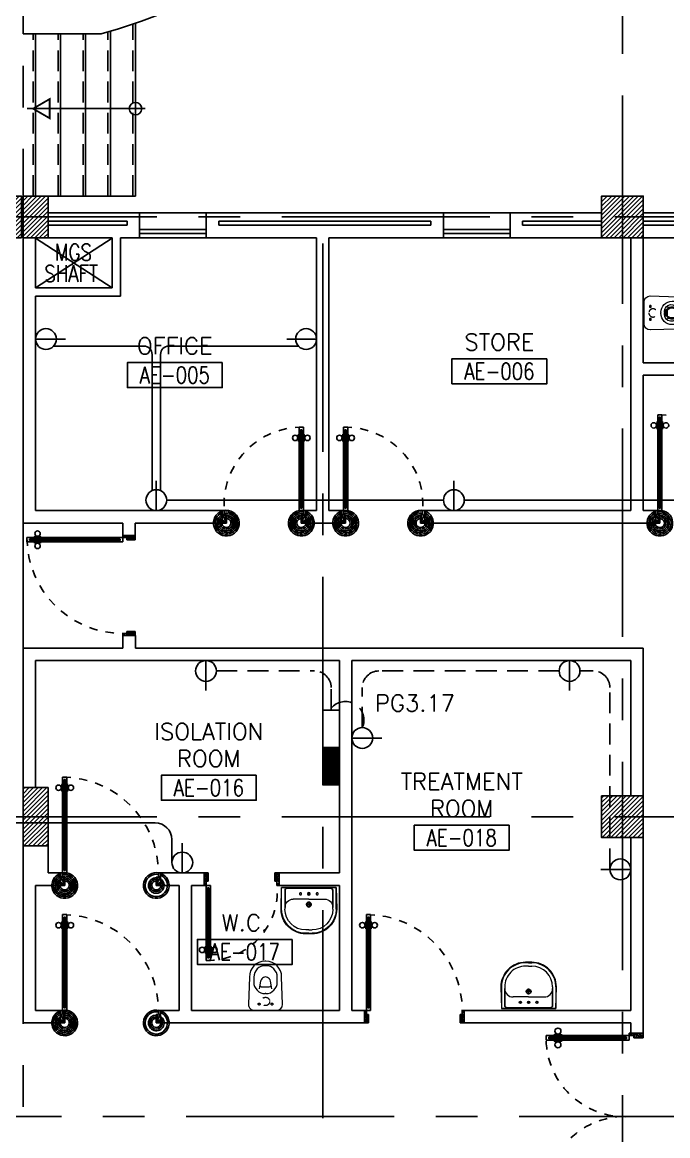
# Model space of a CAD drawing. Extents: x -0.4 to 91.7, y -13.2 to 78.1.
# Drawn here: x 53.23 to 60.99, y 53.54 to 66.91 of the extents above; entities that cross this region are included whole.
import ezdxf
from ezdxf.enums import TextEntityAlignment as Align

# ---------------------------------------------------------------- set-up
doc = ezdxf.new("R2010")
doc.units = 0
doc.header["$MEASUREMENT"] = 0
doc.header["$PDMODE"] = 3
doc.header["$PDSIZE"] = 0.1
for name, pattern in [('CENTERX2', [4, 2.5, -0.5, 0.5, -0.5]), ('DASHED', [0.75, 0.5, -0.25]), ('HIDDEN', [0.375, 0.25, -0.125]), ('HIDDEN2', [0.1875, 0.125, -0.0625])]:
    doc.linetypes.add(name, pattern=pattern)
doc.layers.get('0').update_dxf_attribs({"color": 11, "linetype": 'CONTINUOUS'})
doc.layers.get('DEFPOINTS').update_dxf_attribs({"color": 11, "linetype": 'CONTINUOUS'})
for name, color, linetype in [('AX-DIM', 11, 'CONTINUOUS'), ('AXES', 11, 'CENTERX2'), ('COL', 11, 'CONTINUOUS'), ('CURB', 11, 'CONTINUOUS'), ('DOOR', 11, 'CONTINUOUS'), ('DOOR-DIM', 11, 'CONTINUOUS'), ('E-CLINE', 4, 'CONTINUOUS'), ('E-HLINE', 4, 'HIDDEN'), ('E-SOCKETS', 4, 'CONTINUOUS'), ('E-TEXT', 4, 'CONTINUOUS'), ('FIX', 11, 'CONTINUOUS'), ('HAT', 11, 'CONTINUOUS'), ('INSUL', 11, 'CONTINUOUS'), ('RM-BOX', 11, 'CONTINUOUS'), ('RM-NAME', 11, 'CONTINUOUS'), ('RM-NO', 11, 'CONTINUOUS'), ('SHAFT', 11, 'CONTINUOUS'), ('Step', 11, 'CONTINUOUS'), ('STR', 11, 'CONTINUOUS'), ('WALL', 11, 'CONTINUOUS'), ('WIN', 11, 'CONTINUOUS')]:
    doc.layers.add(name, color=color, linetype=linetype)
doc.styles.add('ROMANS', font='ROMANS.shx', dxfattribs={"width": 0.6})
doc.dimstyles.new('STANDARD in', dxfattribs={"dimtxt": 0.2, "dimasz": 0.1, "dimexe": 0.07, "dimexo": 0.05, "dimgap": 0.1, "dimtad": 1, "dimdec": 0, "dimlfac": 1000, "dimzin": 0, "dimdsep": 46, "dimtxsty": 'ROMANS', "dimblk": 'ARCHTICK', "dimcen": 0.05, "dimdle": 0.05, "dimclrd": 7, "dimclre": 7, "dimclrt": 2, "dimadec": 0, "dimazin": 0, "dimtfac": 1, "dimtdec": 0, "dimtmove": 2, "dimatfit": 3, "dimldrblk": 'ARCHTICK', "dimfxl": 0, "dimtolj": 1, "dimtzin": 0, "dimarcsym": 0})

# ---------------------------------------------------------------- blocks, each defined once
blk = doc.blocks.new('_ARCHTICK')
at = {"color": 0, "linetype": 'ByBlock', "const_width": 0.15}
blk.add_lwpolyline([(-0.5, -0.5), (0.5, 0.5)], dxfattribs=at)
blk = doc.blocks.new('*D137')
at = {"layer": 'AX-DIM', "color": 7, "lineweight": -2}
for p, q in [((10.951, 64.685), (10.951, 76.883)), ((86.267, 75.443), (86.267, 76.883)), ((10.901, 76.813), (86.317, 76.813))]:
    blk.add_line(p, q, dxfattribs=at)
at = {"layer": 'DEFPOINTS', "color": 0}
for p in [(86.267, 76.813), (86.267, 75.393), (10.951, 64.635)]:
    blk.add_point(p, dxfattribs=at)
at = {"layer": 'AX-DIM', "color": 7, "lineweight": -2, "xscale": 0.1, "yscale": 0.1, "zscale": 0.1, "rotation": 180}
blk.add_blockref('_ARCHTICK', (10.951, 76.813), dxfattribs=at)
at = {"layer": 'AX-DIM', "color": 7, "lineweight": -2, "xscale": 0.1, "yscale": 0.1, "zscale": 0.1}
blk.add_blockref('_ARCHTICK', (86.267, 76.813), dxfattribs=at)
at = {"layer": 'AX-DIM', "color": 2, "insert": (48.609, 77.013), "char_height": 0.2, "attachment_point": 5, "style": 'ROMANS'}
blk.add_mtext('\\A1;75316', dxfattribs=at)
blk = doc.blocks.new('A$C24ED45A6')
at = {"layer": 'DOOR', "color": 0, "linetype": 'ByBlock'}
for p, q in [((925, 1100), (925, 1150)), ((925, 1150), (975, 1150)), ((975, 1150), (925, 1150)), ((942, 1100), (925, 1100)), ((942, 1100), (942, 1120)), ((958, 1120), (942, 1120)), ((958, 1100), (958, 1120)), ((975, 1100), (958, 1100)), ((975, 1100), (975, 1150)), ((909, 1055), (909, 990)), ((918, 1055), (909, 1055)), ((918, 990), (909, 990)), ((918, 978), (918, 1068)), ((925, 1068), (918, 1068)), ((918, 1055), (918, 990)), ((925, 978), (918, 978)), ((975, 1068), (982, 1068)), ((975, 978), (982, 978)), ((982, 978), (982, 1068)), ((982, 1055), (982, 990)), ((982, 1055), (991, 1055)), ((982, 990), (991, 990)), ((991, 1055), (991, 990)), ((0, 0), (0, 150)), ((0, 150), (25, 150)), ((25, 150), (25, 100)), ((925, 150), (925, 200)), ((925, 200), (942, 200)), ((925, 150), (975, 150)), ((942, 200), (942, 180)), ((942, 180), (958, 180)), ((958, 180), (958, 200)), ((958, 200), (975, 200)), ((975, 200), (975, 150)), ((1000, 150), (975, 150)), ((975, 150), (975, 100)), ((1000, 150), (1000, 0)), ((50, 0), (0, 0)), ((25, 100), (50, 100)), ((50, 100), (50, 0)), ((975, 100), (950, 100)), ((950, 100), (950, 0)), ((950, 0), (1000, 0))]:
    blk.add_line(p, q, dxfattribs=at)
at = {"layer": 'DOOR', "linetype": 'ByBlock'}
for p, q in [((925, 1100), (925, 200)), ((942, 200), (942, 1100)), ((958, 200), (958, 1100)), ((975, 200), (975, 1100))]:
    blk.add_line(p, q, dxfattribs=at)
at = {"layer": 'DOOR', "color": 9, "linetype": 'ByBlock'}
for p, q in [((50, 0), (0, 114)), ((50, 0), (0, 40)), ((50, 0), (37, 100)), ((950, 0), (1000, 114)), ((950, 0), (963, 100)), ((950, 0), (1000, 40))]:
    blk.add_line(p, q, dxfattribs=at)
at = {"layer": 'DOOR', "color": 0, "linetype": 'ByBlock'}
for centre in [(876, 1023), (1024, 1023)]:
    blk.add_circle(centre, 32.4, dxfattribs=at)
at = {"layer": 'DOOR', "linetype": 'HIDDEN', "ltscale": 0.5}
blk.add_arc((950, 222), 928, 88.456, 184.4816, dxfattribs=at)
at = {"layer": 'DOOR', "color": 9, "linetype": 'ByBlock'}
for centre, radius, start, end in [((50, 0), 154, 103.7142, 108.8947), ((950, 0), 154, 71.1053, 76.2858), ((50, 0), 134, 100.72, 111.8402), ((50, 0), 114, 102.6226, 115.9162), ((50, 0), 94.4, 90, 121.9818), ((50, 0), 74.4, 90, 132.2236), ((50, 0), 54.4, 90, 156.7926), ((50, 0), 34.4, 90, 180), ((50, 0), 14.4, 90, 180), ((950, 0), 94.4, 58.0182, 90), ((950, 0), 74.4, 47.7764, 90), ((950, 0), 54.4, 23.2074, 90), ((950, 0), 34.4, 0, 90), ((950, 0), 14.4, 0, 90), ((950, 0), 134, 68.1598, 79.28), ((950, 0), 114, 64.0838, 77.3774)]:
    blk.add_arc(centre, radius, start, end, dxfattribs=at)
at = {"layer": 'WALL'}
blk.add_line((1000, 0), (1000, 150), dxfattribs=at)
blk = doc.blocks.new('RM1')
at = {"layer": 'RM-BOX'}
blk.add_lwpolyline([(570, -200), (-570, -200), (-570, -500), (570, -500)], close=True, dxfattribs=at)
at = {"layer": 'RM-NAME', "style": 'ROMANS'}
for tag, p in [('ROOMNAME1', (0, 324)), ('ROOMNAME2', (0, 0))]:
    blk.add_attdef(tag, text='', height=200, dxfattribs=at).set_placement(p, align=Align.MIDDLE)
at = {"layer": 'RM-NO', "style": 'ROMANS', "width": 0.8}
blk.add_attdef('ROOMNO', text='', height=200, dxfattribs=at).set_placement((0, -350), align=Align.MIDDLE)
blk = doc.blocks.new('*X70')
at = {"color": 0}
for p, q in [((73379, 62348), (73832, 62801)), ((73379, 62401), (73779, 62801)), ((73379, 62454), (73726, 62801)), ((73379, 62507), (73673, 62801)), ((73379, 62560), (73620, 62801)), ((73379, 62614), (73567, 62801)), ((73379, 62667), (73514, 62801)), ((73379, 62720), (73461, 62801)), ((73379, 62773), (73408, 62801)), ((73385, 62301), (73879, 62795)), ((73438, 62301), (73879, 62742)), ((73491, 62301), (73879, 62689)), ((73544, 62301), (73879, 62636)), ((73597, 62301), (73879, 62583)), ((73650, 62301), (73879, 62530)), ((73703, 62301), (73879, 62477)), ((73756, 62301), (73879, 62424)), ((73809, 62301), (73879, 62371)), ((73862, 62301), (73879, 62318))]:
    blk.add_line(p, q, dxfattribs=at)
blk = doc.blocks.new('COL50')
at = {"layer": 'COL'}
blk.add_lwpolyline([(-250, 250), (-250, -250), (250, -250), (250, 250)], close=True, dxfattribs=at)
blk = doc.blocks.new('*X69')
at = {"color": 0}
for p, q in [((73379, 69508), (73872, 70001)), ((73379, 69561), (73819, 70001)), ((73379, 69614), (73766, 70001)), ((73379, 69667), (73713, 70001)), ((73379, 69720), (73660, 70001)), ((73379, 69773), (73607, 70001)), ((73379, 69826), (73554, 70001)), ((73379, 69879), (73501, 70001)), ((73379, 69932), (73448, 70001)), ((73379, 69985), (73395, 70001)), ((73425, 69501), (73879, 69955)), ((73478, 69501), (73879, 69902)), ((73532, 69501), (73879, 69849)), ((73585, 69501), (73879, 69796)), ((73638, 69501), (73879, 69743)), ((73691, 69501), (73879, 69690)), ((73744, 69501), (73879, 69637)), ((73797, 69501), (73879, 69584)), ((73850, 69501), (73879, 69531))]:
    blk.add_line(p, q, dxfattribs=at)
blk = doc.blocks.new('WC1')
at = {"layer": 'FIX', "lineweight": 20}
for p, q in [((35, 204), (-293, 194)), ((-230, 141), (-293, 141)), ((-482, 5), (-482, -5)), ((-429, 5), (-429, -5)), ((-289, 24), (-295, 0)), ((-295, 0), (-289, -24)), ((-150, 76), (-245, 60)), ((-94, 5), (-94, -5)), ((108, 0), (108, 131)), ((108, -131), (108, 0)), ((-245, -60), (-150, -76)), ((-293, -141), (-230, -141)), ((-293, -194), (35, -204)), ((32, -204), (35, -204))]:
    blk.add_line(p, q, dxfattribs=at)
at = {"layer": 'FIX', "linetype": 'Continuous', "lineweight": 20}
blk.add_line((-175, -47), (-175, 45), dxfattribs=at)
at = {"layer": 'FIX', "linetype": 'HIDDEN2', "lineweight": 20, "ltscale": 0.3}
blk.add_circle((0, 0), 49.8, dxfattribs=at)
at = {"layer": 'FIX', "linetype": 'HIDDEN', "lineweight": 20, "ltscale": 0.05}
for centre in [(32, 78), (32, -77)]:
    blk.add_circle(centre, 11.6, dxfattribs=at)
at = {"layer": 'FIX', "lineweight": 20}
for centre, radius, start, end in [((-293, 5), 189, 90, 180), ((-293, 5), 136, 90, 180), ((-230, 5), 136, 360, 90), ((35, 131), 73, 360, 90), ((-228, -7), 68.2, 128.9242, 152.8468), ((-219, -18), 82, 108.496, 128.9242), ((-293, -5), 189, 180, 270), ((-293, -5), 136, 180, 270), ((-228, 7), 68.2, 207.1532, 231.0758), ((-219, 18), 82, 231.0758, 251.504), ((-230, -5), 136, 270, 0), ((35, -131), 73, 270, 0)]:
    blk.add_arc(centre, radius, start, end, dxfattribs=at)
at = {"layer": 'FIX', "linetype": 'Continuous', "lineweight": 20}
for centre, start, end in [((-198, 46), 357.6662, 91.6121), ((-197, -46), 268.3879, 2.3338)]:
    blk.add_arc(centre, 22.3, start, end, dxfattribs=at)
blk = doc.blocks.new('C-300')
at = {"layer": 'HAT', "linetype": 'ByBlock', "ltscale": 0.3}
h = blk.add_hatch(dxfattribs=at)
h.set_pattern_fill('ANSI31', color=8, scale=300, style=0)
h.set_pattern_definition([(45, (-258496.182, -82361.005), (-26.5165043, 26.5165043), [])])
h.paths.add_polyline_path([(300, 500), (0, 500), (0, 250), (300, 250)])
h.paths.add_polyline_path([(300, 250), (0, 250), (0, 0), (300, 0)])
at = {"layer": 'COL'}
blk.add_lwpolyline([(0, 500), (300, 500), (300, 0), (0, 0)], close=True, dxfattribs=at)
blk = doc.blocks.new('C-300A')
at = {"layer": 'SHAFT', "color": 6, "linetype": 'ByBlock', "ltscale": 0.3}
for p in [(-300, 0), (20, 0)]:
    blk.add_blockref('C-300', p, dxfattribs=at)
blk = doc.blocks.new('DOOR100')
at = {"layer": 'DOOR', "color": 7, "linetype": 'ByBlock'}
for p, q in [((-91, 1205), (-91, 1140)), ((-82, 1205), (-91, 1205)), ((-82, 1128), (-82, 1218)), ((-75, 1218), (-82, 1218)), ((-82, 1205), (-82, 1140)), ((-75, 1250), (-75, 1300)), ((-75, 1300), (-25, 1300)), ((-25, 1300), (-75, 1300)), ((-58, 1250), (-75, 1250)), ((-58, 1250), (-58, 1270)), ((-42, 1270), (-58, 1270)), ((-42, 1250), (-42, 1270)), ((-25, 1250), (-42, 1250)), ((-25, 1250), (-25, 1300)), ((-25, 1218), (-18, 1218)), ((-18, 1128), (-18, 1218)), ((-18, 1205), (-18, 1140)), ((-18, 1205), (-9, 1205)), ((-9, 1205), (-9, 1140)), ((-82, 1140), (-91, 1140)), ((-75, 1128), (-82, 1128)), ((-25, 1128), (-18, 1128)), ((-18, 1140), (-9, 1140)), ((-1200, 0), (-1200, 150)), ((-1200, 150), (-1175, 150)), ((-1200, 150), (-1200, 0)), ((-1175, 150), (-1175, 100)), ((-75, 200), (-58, 200)), ((-75, 150), (-75, 200)), ((-75, 150), (-25, 150)), ((-58, 200), (-58, 180)), ((-58, 180), (-42, 180)), ((-42, 200), (-25, 200)), ((-42, 180), (-42, 200)), ((-25, 200), (-25, 150)), ((0, 150), (-25, 150)), ((-25, 150), (-25, 100)), ((0, 0), (0, 150)), ((0, 150), (0, 0)), ((-1150, 0), (-1200, 114)), ((-1150, 0), (-1200, 40)), ((-1150, 0), (-1200, 0)), ((-1175, 100), (-1150, 100)), ((-1150, 0), (-1163, 100)), ((-1150, 100), (-1150, 0)), ((-50, 0), (0, 114)), ((-50, 100), (-50, 0)), ((-50, 0), (-37, 100)), ((-25, 100), (-50, 100)), ((-50, 0), (0, 40)), ((-50, 0), (0, 0))]:
    blk.add_line(p, q, dxfattribs=at)
at = {"layer": 'DOOR', "linetype": 'ByBlock'}
for p, q in [((-75, 1250), (-75, 200)), ((-58, 200), (-58, 1250)), ((-42, 200), (-42, 1250)), ((-25, 200), (-25, 1250))]:
    blk.add_line(p, q, dxfattribs=at)
at = {"layer": 'DOOR', "color": 7, "linetype": 'ByBlock'}
for centre in [(-124, 1173), (24, 1173)]:
    blk.add_circle(centre, 32.4, dxfattribs=at)
at = {"layer": 'DOOR', "linetype": 'HIDDEN', "ltscale": 0.5}
blk.add_arc((-25, 150), 1150, 90, 180, dxfattribs=at)
at = {"layer": 'DOOR', "color": 7, "linetype": 'ByBlock'}
for centre, radius, start, end in [((-1150, 0), 154, 103.7142, 108.8947), ((-50, 0), 154, 71.1053, 76.2858), ((-1150, 0), 134, 100.72, 111.8402), ((-1150, 0), 94.4, 90, 121.9818), ((-1150, 0), 74.4, 90, 132.2236), ((-1150, 0), 54.4, 90, 156.7926), ((-1150, 0), 34.4, 90, 180), ((-1150, 0), 14.4, 90, 180), ((-50, 0), 94.4, 58.0182, 90), ((-50, 0), 74.4, 47.7764, 90), ((-50, 0), 54.4, 23.2074, 90), ((-50, 0), 34.4, 0, 90), ((-50, 0), 14.4, 0, 90), ((-50, 0), 134, 68.1598, 79.28), ((-50, 0), 114, 64.0838, 77.3774)]:
    blk.add_arc(centre, radius, start, end, dxfattribs=at)
blk = doc.blocks.new('DOOR90')
at = {"layer": 'DOOR', "color": 7, "linetype": 'ByBlock'}
for p, q in [((-150, 0), (0, 0)), ((-150, 0), (-150, -25)), ((0, -50), (-114, 0)), ((0, -50), (-40, 0)), ((0, -50), (0, 0)), ((-1000, -25), (-1050, -25)), ((-1050, -75), (-1050, -25)), ((-1050, -25), (-1050, -75)), ((-1000, -75), (-1050, -75)), ((-1000, -42), (-1020, -42)), ((-1020, -42), (-1020, -58)), ((-1000, -58), (-1020, -58)), ((-1000, -25), (-1000, -42)), ((-1000, -58), (-1000, -75)), ((-878, -18), (-968, -18)), ((-968, -25), (-968, -18)), ((-968, -75), (-968, -82)), ((-878, -82), (-968, -82)), ((-955, -9), (-890, -9)), ((-955, -18), (-955, -9)), ((-955, -18), (-890, -18)), ((-955, -82), (-890, -82)), ((-955, -82), (-955, -91)), ((-955, -91), (-890, -91)), ((-890, -18), (-890, -9)), ((-890, -82), (-890, -91)), ((-878, -25), (-878, -18)), ((-878, -75), (-878, -82)), ((-200, -25), (-150, -25)), ((-200, -42), (-200, -25)), ((-180, -42), (-200, -42)), ((-200, -58), (-180, -58)), ((-200, -75), (-200, -58)), ((-150, -75), (-200, -75)), ((-180, -58), (-180, -42)), ((-150, -25), (-100, -25)), ((-150, -75), (-150, -25)), ((-100, -25), (-100, -50)), ((0, -50), (-100, -37)), ((-100, -50), (0, -50)), ((-150, -875), (-100, -875)), ((-150, -900), (-150, -875)), ((-150, -900), (0, -900)), ((0, -900), (-150, -900)), ((0, -850), (-114, -900)), ((-100, -875), (-100, -850)), ((0, -850), (-100, -863)), ((-100, -850), (0, -850)), ((0, -850), (-40, -900)), ((0, -850), (0, -900))]:
    blk.add_line(p, q, dxfattribs=at)
at = {"layer": 'DOOR', "linetype": 'ByBlock'}
for p, q in [((-200, -25), (-1000, -25)), ((-200, -42), (-1000, -42)), ((-200, -58), (-1000, -58)), ((-1000, -75), (-200, -75))]:
    blk.add_line(p, q, dxfattribs=at)
at = {"layer": 'DOOR', "color": 7, "linetype": 'ByBlock'}
for centre in [(-923, 24), (-923, -124)]:
    blk.add_circle(centre, 32.4, dxfattribs=at)
for centre, radius, start, end in [((0, -50), 154, 161.1053, 166.2858), ((0, -50), 94.4, 148.0182, 180), ((0, -50), 134, 158.1598, 169.28), ((0, -50), 114, 154.0838, 167.3774), ((0, -50), 74.4, 137.7764, 180), ((0, -50), 54.4, 113.2074, 180), ((0, -50), 34.4, 90, 180), ((0, -50), 14.4, 90, 180), ((0, -850), 154, 193.7142, 198.8947), ((0, -850), 134, 190.72, 201.8402), ((0, -850), 94.4, 180, 211.9818), ((0, -850), 74.4, 180, 222.2236), ((0, -850), 54.4, 180, 246.7926), ((0, -850), 34.4, 180, 270), ((0, -850), 14.4, 180, 270)]:
    blk.add_arc(centre, radius, start, end, dxfattribs=at)
at = {"layer": 'DOOR', "linetype": 'HIDDEN', "ltscale": 0.5}
blk.add_arc((-222, -50), 828, 178.2701, 275.003, dxfattribs=at)
blk = doc.blocks.new('A$C49F1192B')
at = {"layer": 'DOOR', "color": 0, "linetype": 'ByBlock', "xscale": -1, "rotation": 270}
blk.add_blockref('DOOR100', (0, 1200), dxfattribs=at)
blk = doc.blocks.new('LAV1')
at = {"layer": 'FIX', "linetype": 'ByBlock'}
blk.add_line((-328, -25), (328, -25), dxfattribs=at)
at = {"layer": 'FIX', "linetype": 'Continuous', "lineweight": 20}
for p, q in [((-328, -285), (-328, -25)), ((328, -285), (328, -25)), ((-288, -285), (-288, -265)), ((0, -165), (-187, -165)), ((0, -165), (187, -165)), ((287, -285), (287, -265)), ((0, -535), (-38, -535)), ((0, -575), (-38, -575)), ((0, -535), (38, -535)), ((0, -575), (38, -575))]:
    blk.add_line(p, q, dxfattribs=at)
at = {"layer": 'FIX', "linetype": 'ByBlock', "ltscale": 0.3}
for p, q in [((-288, -265), (-288, -60)), ((0, -35), (-262, -35)), ((0, -35), (262, -35)), ((287, -265), (287, -60))]:
    blk.add_line(p, q, dxfattribs=at)
at = {"layer": 'FIX', "lineweight": 20}
for p, q in [((-16, -101), (15, -101)), ((0, -85), (0, -116))]:
    blk.add_line(p, q, dxfattribs=at)
at = {"layer": 'FIX', "linetype": 'DASHED', "lineweight": 20, "ltscale": 0.04}
for p, q in [((-36, -230), (37, -230)), ((0, -194), (0, -266))]:
    blk.add_line(p, q, dxfattribs=at)
at = {"layer": 'FIX', "linetype": 'Continuous', "lineweight": 20}
blk.add_lwpolyline([(295, -25), (0, -25), (-328, -25), (-334, -285, 0.414214), (-38, -582), (0, -582), (38, -582, 0.414214), (334, -285), (328, -25), (0, -25)], format="xyb", dxfattribs=at)
at = {"layer": 'FIX', "linetype": 'HIDDEN', "lineweight": 20, "ltscale": 0.05}
for centre in [(-100, -101), (100, -101)]:
    blk.add_circle(centre, 12.4, dxfattribs=at)
at = {"layer": 'FIX', "lineweight": 20}
for centre, radius in [((0, -101), 15.5), ((0, -230), 29.5), ((0, -230), 22.5)]:
    blk.add_circle(centre, radius, dxfattribs=at)
at = {"layer": 'FIX', "linetype": 'ByBlock', "ltscale": 0.3}
for centre, start, end in [((-262, -60), 90, 180), ((262, -60), 0, 90)]:
    blk.add_arc(centre, 25, start, end, dxfattribs=at)
at = {"layer": 'FIX', "linetype": 'Continuous', "lineweight": 20}
for centre, radius, start, end in [((-187, -265), 100, 90, 180), ((187, -265), 100, 0, 90), ((-38, -285), 290, 180, 270), ((-38, -285), 250, 180, 270), ((38, -285), 290, 270, 0), ((38, -285), 250, 270, 0)]:
    blk.add_arc(centre, radius, start, end, dxfattribs=at)
blk = doc.blocks.new('A$C272A55A0')
at = {"layer": 'DOOR', "color": 0, "linetype": 'ByBlock'}
for p, q in [((0, 900), (0, 1050)), ((50, 1050), (0, 1050)), ((50, 950), (50, 1050)), ((1750, 950), (1750, 1050)), ((1750, 1050), (1800, 1050)), ((1800, 1050), (1800, 900)), ((0, 900), (25, 900)), ((25, 950), (50, 950)), ((25, 900), (25, 950)), ((75, 900), (25, 900)), ((25, 850), (25, 900)), ((42, 850), (25, 850)), ((58, 870), (42, 870)), ((42, 870), (42, 850)), ((58, 850), (58, 870)), ((75, 850), (58, 850)), ((75, 900), (75, 850)), ((1725, 900), (1775, 900)), ((1725, 900), (1725, 850)), ((1725, 850), (1742, 850)), ((1742, 870), (1758, 870)), ((1742, 850), (1742, 870)), ((1775, 950), (1750, 950)), ((1758, 870), (1758, 850)), ((1758, 850), (1775, 850)), ((1775, 900), (1775, 950)), ((1800, 900), (1775, 900)), ((1775, 850), (1775, 900)), ((1718, 160), (1709, 160)), ((1709, 95), (1709, 160)), ((1725, 173), (1718, 173)), ((1718, 173), (1718, 83)), ((1718, 95), (1718, 160)), ((1775, 173), (1782, 173)), ((1782, 173), (1782, 83)), ((1782, 160), (1791, 160)), ((1782, 95), (1782, 160)), ((1791, 95), (1791, 160)), ((25, 50), (42, 50)), ((25, 50), (25, 0)), ((25, 0), (75, 0)), ((75, 0), (25, 0)), ((42, 50), (42, 30)), ((42, 30), (58, 30)), ((58, 50), (75, 50)), ((58, 50), (58, 30)), ((75, 50), (75, 0)), ((1718, 95), (1709, 95)), ((1725, 83), (1718, 83)), ((1742, 50), (1725, 50)), ((1725, 50), (1725, 0)), ((1775, 0), (1725, 0)), ((1725, 0), (1775, 0)), ((1742, 50), (1742, 30)), ((1758, 30), (1742, 30)), ((1775, 50), (1758, 50)), ((1758, 50), (1758, 30)), ((1775, 83), (1782, 83)), ((1775, 50), (1775, 0)), ((1782, 95), (1791, 95))]:
    blk.add_line(p, q, dxfattribs=at)
at = {"layer": 'DOOR', "color": 9, "linetype": 'ByBlock'}
for p, q in [((50, 1050), (0, 1010)), ((50, 1050), (0, 937)), ((50, 1050), (37, 950)), ((1750, 1050), (1800, 1010)), ((1750, 1050), (1800, 937)), ((1750, 1050), (1763, 950))]:
    blk.add_line(p, q, dxfattribs=at)
at = {"layer": 'DOOR', "linetype": 'ByBlock'}
for p, q in [((25, 850), (25, 50)), ((42, 850), (42, 50)), ((58, 850), (58, 50)), ((75, 50), (75, 850)), ((1725, 50), (1725, 850)), ((1742, 850), (1742, 50)), ((1758, 850), (1758, 50)), ((1775, 850), (1775, 50))]:
    blk.add_line(p, q, dxfattribs=at)
at = {"layer": 'DOOR', "color": 0, "linetype": 'ByBlock'}
for centre in [(1676, 128), (1824, 128)]:
    blk.add_circle(centre, 32.4, dxfattribs=at)
at = {"layer": 'DOOR', "color": 9, "linetype": 'ByBlock'}
for centre, radius, start, end in [((50, 1050), 54.4, 203.2074, 270), ((50, 1050), 74.4, 227.7764, 270), ((50, 1050), 94.4, 238.0182, 270), ((50, 1050), 34.4, 180, 270), ((50, 1050), 14.4, 180, 270), ((1750, 1050), 14.4, 270, 0), ((1750, 1050), 34.4, 270, 0), ((1750, 1050), 54.4, 270, 336.7926), ((1750, 1050), 74.4, 270, 312.2236), ((1750, 1050), 94.4, 270, 301.9818), ((50, 1050), 114, 244.0838, 257.3774), ((50, 1050), 134, 248.1598, 259.28), ((50, 1050), 154, 251.1053, 256.2858), ((1750, 1050), 114, 282.6226, 295.9162), ((1750, 1050), 134, 280.72, 291.8402), ((1750, 1050), 154, 283.7142, 288.8947)]:
    blk.add_arc(centre, radius, start, end, dxfattribs=at)
at = {"layer": 'DOOR', "linetype": 'HIDDEN', "ltscale": 0.5}
for centre, start, end in [((50, 851), 268.3174, 3.2965), ((1750, 851), 176.7035, 271.6826)]:
    blk.add_arc(centre, 851, start, end, dxfattribs=at)
at = {"layer": 'WALL', "linetype": 'ByBlock'}
blk.add_line((1800, 900), (1800, 1050), dxfattribs=at)
blk = doc.blocks.new('BHU')
at = {"color": 8}
for p, q in [((0, -311), (145, 1)), ((0, -340), (159, 1)), ((0, -370), (173, 1)), ((0, -399), (187, 1)), ((0, -281), (132, 1)), ((0, -251), (118, 1)), ((0, -15), (7, 1)), ((0, -44), (21, 1)), ((0, -74), (35, 1)), ((0, -104), (49, 1)), ((0, -133), (63, 1)), ((0, -163), (76, 1)), ((0, -192), (90, 1)), ((0, -222), (104, 1)), ((0, -429), (199, -1)), ((4, -450), (199, -31)), ((18, -450), (199, -61)), ((32, -450), (199, -90)), ((45, -450), (199, -120)), ((59, -450), (199, -149)), ((73, -450), (199, -179)), ((87, -450), (199, -208)), ((101, -450), (199, -238)), ((114, -450), (199, -268)), ((128, -450), (199, -297)), ((142, -450), (199, -327)), ((156, -450), (199, -356)), ((169, -450), (199, -386)), ((183, -450), (199, -416)), ((197, -450), (199, -445))]:
    blk.add_line(p, q, dxfattribs=at)
at = {"layer": 'E-SOCKETS'}
for p, q in [((0, 450), (199, 450)), ((0, -450), (0, 450)), ((199, 450), (199, -450))]:
    blk.add_line(p, q, dxfattribs=at)
at = {"layer": 'E-SOCKETS', "color": 4}
for p, q in [((0, 1), (199, 1)), ((0, -450), (199, -450))]:
    blk.add_line(p, q, dxfattribs=at)

msp = doc.modelspace()

# ---------------------------------------------------------------- hatches: boundary and pattern name
at = {"layer": 'HAT'}
h = msp.add_hatch(dxfattribs=at)
h.set_pattern_fill('ANSI31', color=256, scale=0.3, style=0)
h.set_pattern_definition([(45, (-330.203787, -5.161), (-0.0265165043, 0.0265165043), [])])
h.paths.add_polyline_path([(53.5414, 57.37), (53.5414, 57.72), (53.2414, 57.72), (53.2414, 57.37)])
h.paths.add_polyline_path([(53.2414, 57.02), (53.5414, 57.02), (53.5414, 57.37), (53.2414, 57.37)])

# ---------------------------------------------------------------- linework, layer by layer
at = {"layer": 'AXES'}
for p, q in [((60.4414, -12.4715), (60.4414, 77.3632)), ((53.2414, -1.1143), (53.2414, 77.0132)), ((0.35, 64.57), (69.4414, 64.57)), ((56.8414, 5.75), (56.8414, 64.57)), ((0.35, 57.37), (69.4414, 57.37)), ((11.2014, 53.77), (69.4414, 53.77))]:
    msp.add_line(p, q, dxfattribs=at)
at = {"layer": 'COL'}
for points in [[(60.1914, 64.32), (60.1914, 64.82), (60.6914, 64.82), (60.6914, 64.32)], [(53.5414, 57.72), (53.5414, 57.02), (53.2414, 57.02), (53.2414, 57.72)]]:
    msp.add_lwpolyline(points, close=True, dxfattribs=at)
at = {"layer": 'CURB'}
msp.add_arc((52.6221, 72.72), 6.15, 284.6521, 315, dxfattribs=at)
at = {"layer": 'E-CLINE', "color": 4}
for p, q in [((54.6919, 63.0196), (53.6083, 63.0196)), ((56.5496, 63.0196), (54.9924, 63.0196)), ((54.7919, 62.9196), (54.7919, 61.2845)), ((54.8924, 62.9196), (54.8924, 61.2845)), ((64.408, 61.17), (58.5423, 61.17))]:
    msp.add_line(p, q, dxfattribs=at)
at = {"layer": 'E-CLINE'}
for p, q in [((58.2923, 61.17), (54.9672, 61.17)), ((51.7269, 57.295), (54.8289, 57.295)), ((55.0289, 56.82), (55.0289, 57.095))]:
    msp.add_line(p, q, dxfattribs=at)
at = {"layer": 'E-CLINE', "color": 4}
for centre, start, end in [((54.6919, 62.9196), 0, 90), ((54.9924, 62.9196), 90, 180)]:
    msp.add_arc(centre, 0.1, start, end, dxfattribs=at)
at = {"layer": 'E-CLINE'}
msp.add_arc((54.8289, 57.095), 0.2, 0, 90, dxfattribs=at)
at = {"layer": 'E-HLINE', "color": 4}
for p, q in [((55.5639, 59.12), (56.7418, 59.12)), ((59.6819, 59.12), (57.5164, 59.12)), ((59.9319, 59.12), (60.0914, 59.12)), ((56.9418, 58.6512), (56.9418, 58.92)), ((57.3164, 58.4398), (57.3164, 58.92)), ((60.2914, 56.7381), (60.2914, 58.92))]:
    msp.add_line(p, q, dxfattribs=at)
for centre, radius, start, end in [((56.7418, 58.92), 0.2, 0, 90), ((57.5164, 58.92), 0.2, 90, 180), ((60.0914, 58.92), 0.2, 0, 90), ((57.1143, 58.5312), 0.2219, 335.66109, 141.0302)]:
    msp.add_arc(centre, radius, start, end, dxfattribs=at)
at = {"layer": 'E-SOCKETS'}
for p, q in [((53.3914, 63.1044), (53.7498, 63.1044)), ((56.7664, 63.1044), (56.4081, 63.1044)), ((54.8422, 61.045), (54.8422, 61.4033)), ((58.4173, 61.045), (58.4173, 61.4033)), ((55.4389, 59.245), (55.4389, 58.8867)), ((59.8069, 59.245), (59.8069, 58.8867)), ((57.1914, 58.3148), (57.5498, 58.3148)), ((55.1539, 56.695), (55.1539, 57.0533)), ((60.5414, 56.7381), (60.1831, 56.7381))]:
    msp.add_line(p, q, dxfattribs=at)
for centre in [(53.5164, 63.1044), (56.6414, 63.1044), (54.8422, 61.17), (58.4173, 61.17), (55.4389, 59.12), (59.8069, 59.12), (57.3164, 58.3148), (55.1539, 56.82), (60.4164, 56.7381)]:
    msp.add_circle(centre, 0.125, dxfattribs=at)
at = {"layer": 'INSUL'}
for p, q in [((53.5414, 64.52), (54.4914, 64.52)), ((53.5414, 64.47), (54.4914, 64.47)), ((54.4914, 64.52), (54.4914, 64.47)), ((58.1414, 64.52), (55.5914, 64.52)), ((55.5914, 64.52), (55.5914, 64.47)), ((58.1414, 64.47), (55.5914, 64.47)), ((58.1414, 64.52), (58.1414, 64.47)), ((59.2414, 64.52), (59.2414, 64.47)), ((59.2414, 64.52), (60.1914, 64.52)), ((59.2414, 64.47), (60.1914, 64.47)), ((60.6914, 64.52), (62.7914, 64.52)), ((60.6914, 64.47), (62.7914, 64.47))]:
    msp.add_line(p, q, dxfattribs=at)
at = {"layer": 'SHAFT', "linetype": 'ByBlock'}
for p, q in [((54.3114, 63.72), (53.3914, 64.316)), ((53.3914, 63.72), (54.3114, 64.316))]:
    msp.add_line(p, q, dxfattribs=at)
at = {"layer": 'Step'}
for p, q in [((53.2414, 66.77), (53.2414, 66.92)), ((54.5914, 64.82), (54.5914, 66.8939)), ((53.2414, 66.77), (54.1777, 66.77)), ((53.3914, 64.82), (53.3914, 66.77)), ((53.6914, 64.82), (53.6914, 66.77)), ((53.9914, 64.82), (53.9914, 66.77)), ((54.2914, 64.82), (54.2914, 66.8009)), ((53.3914, 64.82), (54.5914, 64.82))]:
    msp.add_line(p, q, dxfattribs=at)
at = {"layer": 'Step', "linetype": 'HIDDEN'}
for p, q in [((54.5614, 64.82), (54.5614, 66.8838)), ((53.3614, 64.82), (53.3614, 66.77)), ((53.6614, 64.82), (53.6614, 66.77)), ((53.9614, 64.82), (53.9614, 66.77)), ((54.2614, 64.82), (54.2614, 66.7925))]:
    msp.add_line(p, q, dxfattribs=at)
at = {"layer": 'STR'}
msp.add_line((54.7078, 65.87), (53.2914, 65.87), dxfattribs=at)
at = {"layer": 'STR', "const_width": 0.0215}
msp.add_lwpolyline([(53.5613, 65.9855), (53.5613, 65.7545), (53.3613, 65.87)], close=True, dxfattribs=at)
msp.add_lwpolyline([(53.5613, 65.9855), (53.5613, 65.7545), (53.3613, 65.87)], close=True, dxfattribs=at)
msp.add_lwpolyline([(53.5613, 65.9855), (53.5613, 65.7545), (53.3613, 65.87)], close=True, dxfattribs=at)
msp.add_lwpolyline([(53.5613, 65.9855), (53.5613, 65.7545), (53.3613, 65.87)], close=True, dxfattribs=at)
at = {"layer": 'STR'}
msp.add_circle((54.5914, 65.87), 0.075, dxfattribs=at)
msp.add_circle((54.5914, 65.87), 0.075, dxfattribs=at)
at = {"layer": 'WALL'}
for p, q in [((53.5414, 64.62), (54.6414, 64.62)), ((54.6414, 64.62), (54.6414, 64.32)), ((54.6414, 64.62), (54.6414, 64.32)), ((58.2914, 64.62), (55.4414, 64.62)), ((55.4414, 64.62), (55.4414, 64.32)), ((55.4414, 64.62), (55.4414, 64.32)), ((58.2914, 64.62), (58.2914, 64.32)), ((60.1914, 64.62), (59.0914, 64.62)), ((59.0914, 64.62), (59.0914, 64.32)), ((60.6914, 64.62), (62.9414, 64.62)), ((53.2414, 60.895), (53.2414, 64.32)), ((53.3914, 63.72), (53.3914, 64.32)), ((53.5414, 64.32), (54.3114, 64.32)), ((54.3114, 63.72), (54.3114, 64.32)), ((54.4114, 63.62), (54.4114, 64.32)), ((54.4114, 64.32), (54.6414, 64.32)), ((55.4414, 64.32), (56.7664, 64.32)), ((56.7664, 64.32), (56.7664, 61.045)), ((58.2914, 64.32), (56.9164, 64.32)), ((56.9164, 64.32), (56.9164, 61.045)), ((60.1914, 64.32), (59.0914, 64.32)), ((60.5414, 64.32), (60.5414, 61.045)), ((60.6914, 64.32), (62.7664, 64.32)), ((60.6914, 64.32), (60.6914, 62.82)), ((53.3914, 63.72), (54.3114, 63.72)), ((53.3914, 61.045), (53.3914, 63.62)), ((53.3914, 63.62), (54.4114, 63.62)), ((60.6914, 62.82), (61.7164, 62.82)), ((60.6914, 62.67), (60.6914, 61.045)), ((60.6914, 62.67), (61.2809, 62.67)), ((53.3914, 61.045), (55.6341, 61.045)), ((55.6341, 61.045), (55.6341, 60.895)), ((56.6341, 61.045), (56.6341, 60.895)), ((56.6341, 61.045), (56.7664, 61.045)), ((56.9164, 61.045), (57.0664, 61.045)), ((57.0664, 61.045), (57.0664, 60.895)), ((58.0664, 61.045), (60.5414, 61.045)), ((58.0664, 61.045), (58.0664, 60.895)), ((60.6914, 61.045), (60.8414, 61.045)), ((60.8414, 61.045), (60.8414, 60.895)), ((53.2414, 60.895), (54.4378, 60.895)), ((54.4378, 60.895), (54.4381, 60.745)), ((54.5878, 60.8954), (54.5881, 60.745)), ((54.5878, 60.895), (55.6341, 60.895)), ((56.6341, 60.895), (57.0664, 60.895)), ((58.0664, 60.895), (60.8414, 60.895)), ((54.4381, 60.745), (54.5881, 60.745)), ((54.5911, 59.545), (54.4411, 59.545)), ((54.4411, 59.545), (54.4414, 59.395)), ((54.5911, 59.545), (54.5914, 59.395)), ((54.4414, 59.395), (53.2414, 59.395)), ((60.6914, 59.395), (54.5914, 59.395)), ((60.6914, 59.395), (60.6914, 57.62)), ((53.2414, 57.72), (53.2414, 59.245)), ((53.3914, 57.72), (53.3914, 59.245)), ((57.0414, 59.245), (53.3914, 59.245)), ((57.0414, 59.245), (57.0414, 56.695)), ((60.5414, 59.245), (57.1914, 59.245)), ((57.1914, 59.245), (57.1914, 55.045)), ((60.5414, 59.245), (60.5414, 57.62)), ((60.5414, 57.12), (60.5414, 55.045)), ((60.6914, 57.12), (60.6914, 54.77)), ((53.5414, 57.02), (53.5414, 56.695)), ((53.5414, 56.695), (53.6914, 56.695)), ((53.6914, 56.695), (53.6914, 56.545)), ((53.6914, 56.695), (53.6914, 56.545)), ((54.8914, 56.695), (54.8914, 56.545)), ((54.8914, 56.695), (55.4164, 56.695)), ((54.8914, 56.695), (54.8914, 56.545)), ((55.4164, 56.695), (55.4164, 56.545)), ((56.3164, 56.695), (56.3164, 56.545)), ((56.3164, 56.695), (57.0414, 56.695)), ((53.3914, 56.545), (53.6914, 56.545)), ((53.3914, 56.545), (53.3914, 55.045)), ((54.8914, 56.545), (55.1164, 56.545)), ((55.1164, 56.545), (55.1164, 55.045)), ((55.2664, 56.545), (55.2664, 55.045)), ((55.2664, 56.545), (55.4164, 56.545)), ((56.3164, 56.545), (57.0414, 56.545)), ((57.0414, 56.545), (57.0414, 55.045)), ((53.3914, 55.045), (53.6914, 55.045)), ((53.6914, 55.045), (53.6914, 54.895)), ((53.6914, 55.045), (53.6914, 54.895)), ((53.6914, 55.045), (53.6914, 54.895)), ((54.8914, 55.045), (54.8914, 54.895)), ((54.8914, 55.045), (55.1164, 55.045)), ((54.8914, 55.045), (54.8914, 54.895)), ((55.2664, 55.045), (57.0414, 55.045)), ((57.1914, 55.045), (57.3414, 55.045)), ((57.3414, 55.045), (57.3414, 54.895)), ((57.3414, 55.045), (57.3414, 54.895)), ((57.3414, 55.045), (57.3414, 54.895)), ((58.5414, 55.045), (58.5414, 54.895)), ((58.5414, 55.045), (60.5414, 55.045)), ((53.2414, 54.895), (53.6914, 54.895)), ((54.8914, 54.895), (57.3414, 54.895)), ((58.5414, 54.895), (60.5414, 54.895)), ((60.5414, 54.895), (60.5414, 54.77)), ((60.5414, 54.77), (60.6914, 54.77))]:
    msp.add_line(p, q, dxfattribs=at)
at = {"layer": 'WIN'}
for p, q in [((54.6414, 64.62), (55.4414, 64.62)), ((58.2914, 64.62), (59.0914, 64.62)), ((54.6414, 64.42), (55.4414, 64.42)), ((54.6414, 64.37), (55.4414, 64.37)), ((54.6414, 64.32), (55.4414, 64.32)), ((58.2914, 64.42), (59.0914, 64.42)), ((58.2914, 64.37), (59.0914, 64.37)), ((58.2914, 64.32), (59.0914, 64.32))]:
    msp.add_line(p, q, dxfattribs=at)

# ---------------------------------------------------------------- block references
at = {"layer": 'COL', "linetype": 'ByBlock', "xscale": 0.001000000047497451, "yscale": 0.0009999999892897904, "zscale": 0.001}
msp.add_blockref('C-300A', (53.2214, 64.32), dxfattribs=at)
at = {"layer": 'COL', "xscale": 0.001000000047497451, "yscale": 0.0009999999892897904, "zscale": 0.001}
msp.add_blockref('COL50', (60.4414, 57.37), dxfattribs=at)
at = {"layer": 'DOOR', "xscale": -0.001000000047497451, "yscale": 0.0009999999892897904, "zscale": 0.001}
for p in [(60.8414, 60.895), (53.6914, 56.545), (53.6914, 54.895)]:
    msp.add_blockref('DOOR100', p, dxfattribs=at)
at = {"layer": 'DOOR', "color": 0, "yscale": 0.0009999999892897904, "zscale": 0.001}
for p, xscale in [((55.6341, 60.895), 0.001000000047497451), ((58.0664, 60.895), -0.001000000047497451)]:
    msp.add_blockref('A$C24ED45A6', p, dxfattribs=dict(at, xscale=xscale))
at = {"layer": 'DOOR', "xscale": 0.0009999999892897904, "yscale": 0.0009999999892897904, "zscale": 0.001, "rotation": 90}
msp.add_blockref('DOOR100', (54.5881, 60.745), dxfattribs=at)
at = {"layer": 'DOOR', "color": 0}
for name, p, xscale, yscale, zscale, rotation in [('A$C49F1192B', (58.5414, 54.895), 0.0009999999892897904, 0.0009999999892897904, 0.001, 90), ('A$C272A55A0', (59.5244, 52.77), -0.001111111099210878, 0.001111111099210878, 0.001111111111111111, 270)]:
    msp.add_blockref(name, p, dxfattribs=dict(at, xscale=xscale, yscale=yscale, zscale=zscale, rotation=rotation))
at = {"layer": 'DOOR-DIM', "xscale": 0.0009999999892897904, "yscale": 0.0009999999892897904, "zscale": 0.001, "rotation": 90}
msp.add_blockref('DOOR90', (55.4164, 56.695), dxfattribs=at)
at = {"layer": 'E-CLINE', "xscale": 0.0009999999892897904, "yscale": 0.0009999999892897904, "zscale": 0.001}
msp.add_blockref('BHU', (56.8421, 58.2012), dxfattribs=at)
at = {"layer": 'HAT', "xscale": 0.001000000047497451, "yscale": 0.0009999999892897904, "zscale": 0.001}
for name in ['*X69', '*X70']:
    msp.add_blockref(name, (-13.1878, -5.181), dxfattribs=at)
for p, values in [((55.0643, 63.0217), {'ROOMNO': 'AE-005', 'ROOMNAME2': 'OFFICE'}), ((58.9642, 63.0677), {'ROOMNO': 'AE-006', 'ROOMNAME2': 'STORE'}), ((55.4732, 58.0678), {'ROOMNO': 'AE-016', 'ROOMNAME2': 'ROOM', 'ROOMNAME1': 'ISOLATION'}), ((58.511, 57.4685), {'ROOMNO': 'AE-018', 'ROOMNAME2': 'ROOM', 'ROOMNAME1': 'TREATMENT'}), ((55.9052, 56.0977), {'ROOMNO': 'AE-017', 'ROOMNAME2': 'W.C.'})]:
    msp.add_blockref('RM1', p, dxfattribs=at).add_auto_attribs(values)
at = {"layer": 'WALL', "xscale": -0.001000000047497451, "yscale": 0.0009999999892897904, "zscale": 0.001}
for name, p in [('WC1', (60.8092, 63.418)), ('LAV1', (56.675, 56.5455))]:
    msp.add_blockref(name, p, dxfattribs=at)
at = {"layer": 'WALL', "yscale": 0.0009999999892897904, "zscale": 0.001}
for name, p, xscale, rotation in [('WC1', (56.1539, 55.153), 0.0009999999892897904, 270), ('LAV1', (59.315, 55.0411), 0.001000000047497451, 180)]:
    msp.add_blockref(name, p, dxfattribs=dict(at, xscale=xscale, rotation=rotation))

# ---------------------------------------------------------------- texts
at = {"layer": 'E-TEXT', "style": 'ROMANS'}
msp.add_text('PG3.17', height=0.2, dxfattribs=at).set_placement((57.4703, 58.6337))
at = {"layer": 'RM-NAME', "style": 'ROMANS', "width": 0.8}
for s, p in [('MGS', (53.8464, 64.1456)), ('SHAFT', (53.8197, 63.8899))]:
    msp.add_text(s, height=0.2, dxfattribs=at).set_placement(p, align=Align.MIDDLE)

# ---------------------------------------------------------------- dimensions: what is measured, and where the dimension line sits
at = {"layer": 'AX-DIM'}
dim = msp.add_linear_dim(base=(86.2675, 76.813), p1=(10.9514, 64.6346), p2=(86.2675, 75.3929), dimstyle='STANDARD in', dxfattribs=at)
dim.commit()
dim.dimension.update_dxf_attribs({"geometry": '*D137', "text_midpoint": (48.6094, 77.013)})

doc.saveas('drawing.dxf')
